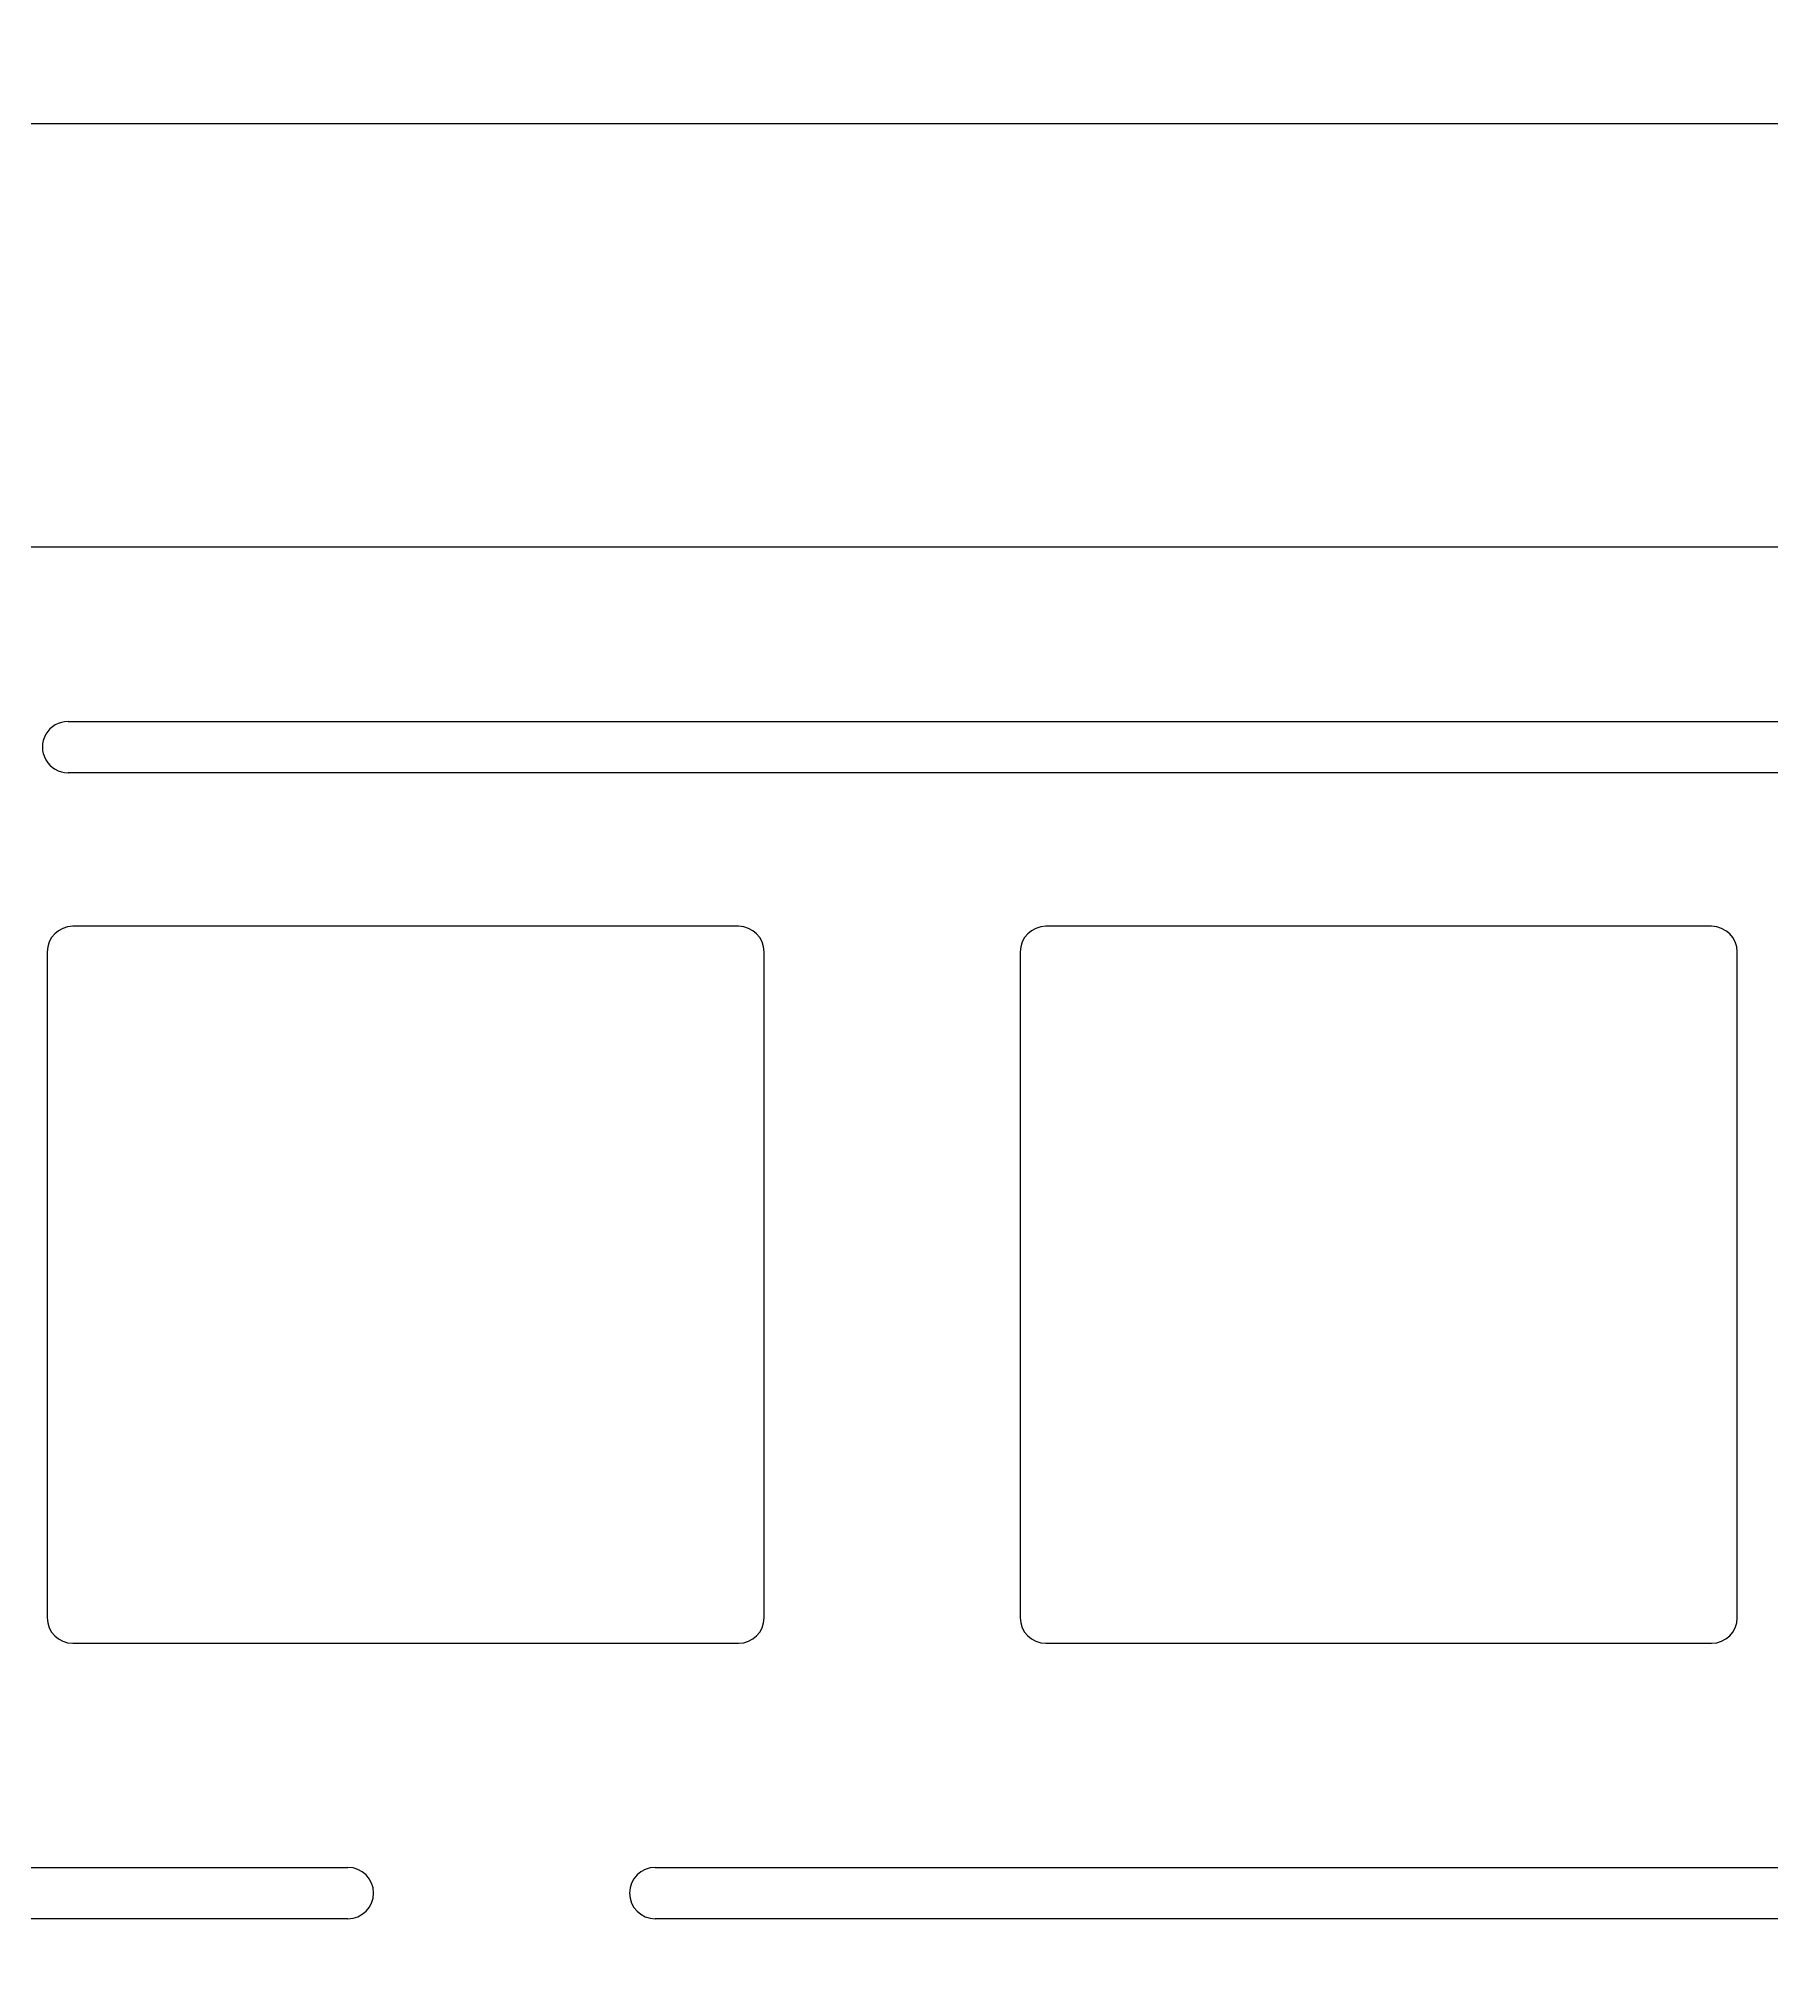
# Model space of a CAD drawing. Header units: inches. Extents: x -191 to 224, y -63 to 76.
# Drawn here: x -65.95 to -32.13, y 38.58 to 76.04 of the extents above; entities that cross this region are included whole.
import ezdxf

# ---------------------------------------------------------------- set-up
doc = ezdxf.new("R2010")
doc.units = ezdxf.units.IN
doc.header["$LTSCALE"] = 1.21
doc.header["$MEASUREMENT"] = 0
doc.header["$PDMODE"] = 3
doc.header["$PDSIZE"] = 0.3125
doc.layers.get('0').update_dxf_attribs({"linetype": 'CONTINUOUS'})
doc.layers.get('Defpoints').update_dxf_attribs({"linetype": 'CONTINUOUS'})
doc.styles.get("Standard").update_dxf_attribs({"font": 'txt', "width": 0.8})
doc.dimstyles.get("Standard").update_dxf_attribs({"dimtxt": 0.15625, "dimasz": 0.1875, "dimexe": 0.125, "dimexo": 0.0625, "dimgap": 0.09, "dimtad": 0, "dimtih": 1, "dimtoh": 1, "dimzin": 4, "dimdsep": 46, "dimtxsty": 'Standard', "dimcen": 0.09, "dimadec": 0, "dimazin": 0, "dimtp": 0.01, "dimtm": 0.01, "dimtfac": 1, "dimtofl": 0, "dimtmove": 0, "dimatfit": 3, "dimfxl": 1, "dimtolj": 1, "dimtzin": 4, "dimarcsym": 0})

# ---------------------------------------------------------------- blocks, each defined once
blk = doc.blocks.new('*D2')
at = {"color": 0, "lineweight": -2}
for p, q in [((-177.778, 29.285), (-177.778, 74.498)), ((-177.591, 74.373), (-4.854, 74.373)), ((178.79, 74.373), (6.053, 74.373)), ((178.977, 29.285), (178.977, 74.498))]:
    blk.add_line(p, q, dxfattribs=at)
at = {"color": 0}
for points in [[(-177.591, 74.405), (-177.591, 74.342), (-177.778, 74.373)], [(178.79, 74.405), (178.79, 74.342), (178.977, 74.373)]]:
    blk.add_solid(points, dxfattribs=at)
at = {"layer": 'Defpoints', "color": 0}
for p in [(178.977, 74.373), (-177.778, 29.222), (178.977, 29.222)]:
    blk.add_point(p, dxfattribs=at)
at = {"color": 0, "insert": (0.599, 74.373), "char_height": 0.15625, "attachment_point": 5}
blk.add_mtext('\\A1;{\\fSimHei|b0|i0|c134|p49;\\H12.8x;356.75\\H0.7x;\\S+0.03^ -0.03;}', dxfattribs=at)

msp = doc.modelspace()

# ---------------------------------------------------------------- linework, layer by layer
at = {"color": 7, "linetype": 'Continuous'}
for p, q in [((-14.3701, 66.09838), (-69.3701, 66.09838)), ((-65.3701, 62.69846), (-18.3701, 62.69846)), ((-18.3701, 61.69838), (-65.3701, 61.69838)), ((-52.27736, 58.69829), (-65.27736, 58.69829)), ((-33.27736, 58.69829), (-46.27736, 58.69829)), ((-65.77736, 58.19829), (-65.77736, 45.19829)), ((-51.77736, 45.19829), (-51.77736, 58.19829)), ((-46.77736, 58.19829), (-46.77736, 45.19829)), ((-32.77736, 45.19829), (-32.77736, 58.19829)), ((-65.27736, 44.69829), (-52.27736, 44.69829)), ((-46.27736, 44.69829), (-33.27736, 44.69829)), ((-108.90476, 40.32178), (-59.90476, 40.32178)), ((-53.90476, 40.32178), (-4.90476, 40.32178)), ((-59.90476, 39.32178), (-108.90476, 39.32178)), ((-4.90476, 39.32178), (-53.90476, 39.32178))]:
    msp.add_line(p, q, dxfattribs=at)
for centre, start, end in [((-65.3701, 62.19846), 90, 270.024443), ((-65.27736, 58.19829), 90, 180), ((-52.27736, 58.19829), 0, 90), ((-46.27736, 58.19829), 90, 180), ((-33.27736, 58.19829), 0, 90), ((-65.27736, 45.19829), 180, 270), ((-52.27736, 45.19829), 270, 0), ((-46.27736, 45.19829), 180, 270), ((-33.27736, 45.19829), 270, 0), ((-59.90476, 39.82178), 270, 90), ((-53.90476, 39.82178), 90, 270)]:
    msp.add_arc(centre, 0.5, start, end, dxfattribs=at)

# ---------------------------------------------------------------- dimensions: what is measured, and where the dimension line sits
dim = msp.add_linear_dim(base=(178.97705, 74.37329), p1=(-177.77838, 29.22227), p2=(178.97705, 29.22227), text='{\\fSimHei|b0|i0|c134|p49;\\H12.8x;356.75\\H0.7x;\\S+0.03^ -0.03;}', dimstyle='Standard', override={"dimdec": 4, "dimzin": 0, "dimcen": 0.198, "dimtp": 0, "dimtm": 0, "dimtdec": 4, "dimtzin": 0})
dim.commit()
dim.dimension.update_dxf_attribs({"geometry": '*D2', "text_midpoint": (0.59933, 74.37329)})

doc.saveas('drawing.dxf')
